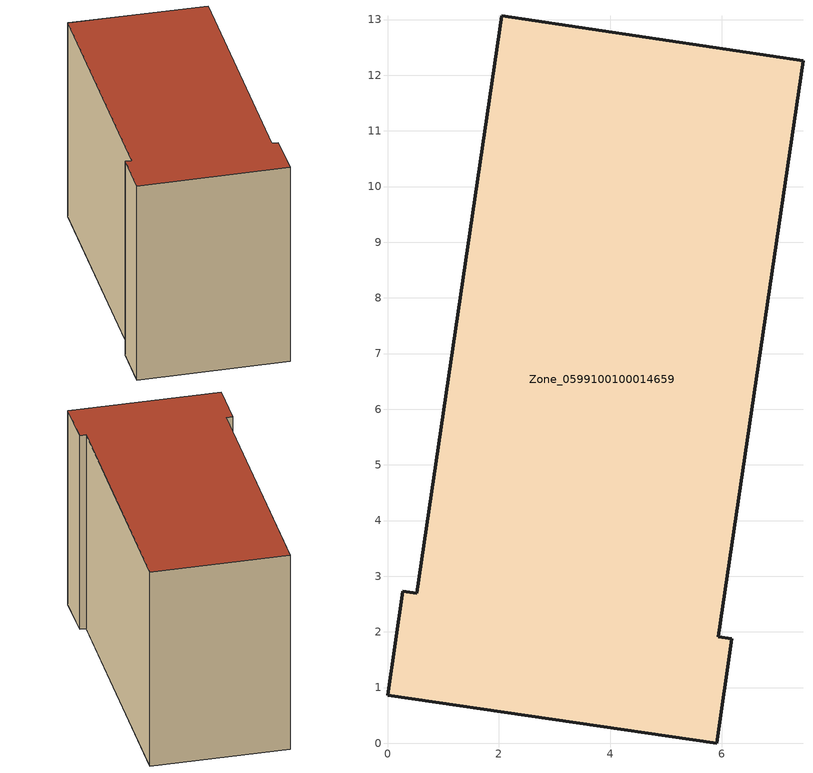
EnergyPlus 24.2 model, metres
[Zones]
Zone_0599100100014659
 floor ground (C_G): 0.52,2.7 2.05,13.07 7.46,12.26 5.94,1.91 6.19,1.88 5.92,0 0,0.86 0.28,2.73 z0
 wall outside (C_F): 5.92,0 6.19,1.88 5.94,1.91 7.46,12.26 2.05,13.07 0.52,2.7 0.28,2.73 0,0.86 5.92,0 z0:8.56
 roof outside (C_R): 2.05,13.07 0.52,2.7 0.28,2.73 0,0.86 5.92,0 6.19,1.88 5.94,1.91 7.46,12.26 z8.56
[BUILDING]
Pand.0599100100014659: North Axis=0; Terrain=City; Loads Convergence Tolerance Value=0.04; Temperature Convergence Tolerance Value=0.4; Solar Distribution=FullExterior; Maximum Number of Warmup Days=25; Minimum Number of Warmup Days=1
[Site:Location]
Rotterdam.The.Hague.AP_ZH_NLD Design_Conditions: Latitude=51.96; Longitude=4.45; Time Zone=1; Elevation=-4.5
[SITE:GROUNDTEMPERATURE:BUILDINGSURFACE]
18, 18, 18, 18, 18, 18, 18, 18, 18, 18, 18, 18
[MATERIAL] Thermal Absorptance=0.9; Solar Absorptance=0.7; Visible Absorptance=0.7
Name | Roughness | Thickness | Conductivity | Density | Specific Heat
G.TI.2015-2018 | MediumSmooth | 0.15 | 0.0428571 | 540 | 1210
F.TI.2015-2018 | Rough | 0.3 | 0.0666667 | 1920 | 840
R.TI.2015-2018 | MediumRough | 0.2 | 0.0333333 | 1500 | 1000
[CONSTRUCTION]
C_G: G.TI.2015-2018
C_F: F.TI.2015-2018
C_R: R.TI.2015-2018
[ZONE]
Zone_0599100100014659: Type=1; Multiplier=1; Ceiling Height=Autocalculate; Volume=Autocalculate; Floor Area=autocalculate; Part of Total Floor Area=Yes
[ZONEINFILTRATION:DESIGNFLOWRATE]
Infil_Zone_0599100100014659: Zone or ZoneList or Space or SpaceList=Zone_0599100100014659; Schedule=AlwaysOn; Design Flow Rate Calculation Method=Flow/Area; Flow Rate per Floor Area=0.0015; Constant Term Coefficient=1; Temperature Term Coefficient=0; Velocity Term Coefficient=0; Velocity Squared Term Coefficient=0
[HVACTEMPLATE:ZONE:IDEALLOADSAIRSYSTEM]
Zone_0599100100014659: Maximum Heating Supply Air Temperature=50; Minimum Cooling Supply Air Temperature=13; Maximum Heating Supply Air Humidity Ratio=0.0156; Minimum Cooling Supply Air Humidity Ratio=0.0077; Heating Limit=NoLimit; Cooling Limit=NoLimit; Dehumidification Control Type=ConstantSensibleHeatRatio; Cooling Sensible Heat Ratio=0.7; Dehumidification Setpoint=60; Humidification Control Type=None; Humidification Setpoint=30; Outdoor Air Method=None; Outdoor Air Flow Rate per Person=0.00944; Outdoor Air Flow Rate per Zone Floor Area=0; Outdoor Air Flow Rate per Zone=0; Demand Controlled Ventilation Type=None; Outdoor Air Economizer Type=NoEconomizer; Heat Recovery Type=None; Sensible Heat Recovery Effectiveness=0.7; Latent Heat Recovery Effectiveness=0.65
[ZONECONTROL:THERMOSTAT]
ThermostatControl_Zone_0599100100014659: Zone or ZoneList=Zone_0599100100014659; Control Type Schedule=DualSetpointControlType; Control 1=Thermostat_Zone_0599100100014659; Temperature Difference Between Cutout And Setpoint=0
[THERMOSTATSETPOINT:DUALSETPOINT]
Thermostat_Zone_0599100100014659: Heating Setpoint Temperature Schedule=HeatingSetpoint_Zone_0599100100014659; Cooling Setpoint Temperature Schedule=CoolingSetpoint_Zone_0599100100014659
[SCHEDULE:COMPACT]
HeatingSetpoint_Zone_0599100100014659: Through: 12/31, For: AllDays, Until: 24:00, 21
CoolingSetpoint_Zone_0599100100014659: Through: 12/31, For: AllDays, Until: 24:00, 24
DualSetpointControlType: Through: 12/31, For: AllDays, Until: 24:00, 4
AlwaysOn: Through: 12/31, For: AllDays, Until: 24:00, 1
